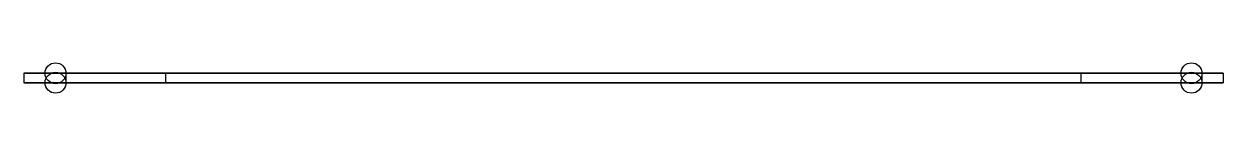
# Model space of a CAD drawing. Header units: millimetres. Extents: x -95 to 95, y -2 to 2.
import ezdxf

# ---------------------------------------------------------------- set-up
doc = ezdxf.new("R2010")
doc.units = ezdxf.units.MM
doc.layers.add('Body', color=7, linetype='CONTINUOUS')

msp = doc.modelspace()

# ---------------------------------------------------------------- linework, layer by layer
at = {"layer": 'Body'}
for p, q in [((-95, 0.75, 41), (-95, -0.75, 41)), ((-95, 0.75, -41), (-95, -0.75, -41)), ((-95, 0.75, 41), (-95, 0.75, -41)), ((-95, 0.75, 41), (-95, -0.75, 41)), ((95, 0.75, 41), (-95, 0.75, 41)), ((-95, 0.75, -41), (-95, -0.75, -41)), ((-95, 0.75, -41), (95, 0.75, -41)), ((-95, 0.75, 41), (-95, 0.75, -41)), ((95, 0.75, 41), (-95, 0.75, 41)), ((-95, 0.75, -41), (95, 0.75, -41)), ((-88.35, 0.75, -30), (-88.35, -0.75, -30)), ((-88.35, 0.75, -30), (-88.35, -0.75, -30)), ((-88.35, 0.75, -10), (-88.35, -0.75, -10)), ((-88.35, 0.75, -10), (-88.35, -0.75, -10)), ((-88.35, 0.75, 10), (-88.35, -0.75, 10)), ((-88.35, 0.75, 10), (-88.35, -0.75, 10)), ((-88.35, 0.75, 30), (-88.35, -0.75, 30)), ((-88.35, 0.75, 30), (-88.35, -0.75, 30)), ((72.5, 0.75, 12.5), (-72.5, 0.75, 12.5)), ((72.5, 0.75, -12.5), (-72.5, 0.75, -12.5)), ((72.5, 0.75, 12.5), (-72.5, 0.75, 12.5)), ((-72.5, -0.75, 12.5), (-72.5, 0.75, 12.5)), ((72.5, 0.75, -12.5), (-72.5, 0.75, -12.5)), ((-72.5, -0.75, -12.5), (-72.5, 0.75, -12.5)), ((-72.5, -0.75, -12.5), (-72.5, 0.75, -12.5)), ((-72.5, -0.75, 12.5), (-72.5, 0.75, 12.5)), ((72.5, -0.75, 12.5), (72.5, 0.75, 12.5)), ((72.5, -0.75, 12.5), (72.5, 0.75, 12.5)), ((72.5, -0.75, -12.5), (72.5, 0.75, -12.5)), ((72.5, -0.75, -12.5), (72.5, 0.75, -12.5)), ((91.65, 0.75, -30), (91.65, -0.75, -30)), ((91.65, 0.75, -30), (91.65, -0.75, -30)), ((91.65, 0.75, -10), (91.65, -0.75, -10)), ((91.65, 0.75, -10), (91.65, -0.75, -10)), ((91.65, 0.75, 10), (91.65, -0.75, 10)), ((91.65, 0.75, 10), (91.65, -0.75, 10)), ((91.65, 0.75, 30), (91.65, -0.75, 30)), ((91.65, 0.75, 30), (91.65, -0.75, 30)), ((95, 0.75, 41), (95, -0.75, 41)), ((95, 0.75, -41), (95, -0.75, -41)), ((95, 0.75, -41), (95, 0.75, 41)), ((95, 0.75, -41), (95, -0.75, -41)), ((95, 0.75, 41), (95, -0.75, 41)), ((95, 0.75, -41), (95, 0.75, 41)), ((-95, -0.75, 41), (-95, -0.75, -41)), ((95, -0.75, 41), (-95, -0.75, 41)), ((-95, -0.75, -41), (95, -0.75, -41)), ((-95, -0.75, 41), (-95, -0.75, -41)), ((95, -0.75, 41), (-95, -0.75, 41)), ((-95, -0.75, -41), (95, -0.75, -41)), ((72.5, -0.75, 12.5), (-72.5, -0.75, 12.5)), ((72.5, -0.75, -12.5), (-72.5, -0.75, -12.5)), ((72.5, -0.75, 12.5), (-72.5, -0.75, 12.5)), ((72.5, -0.75, -12.5), (-72.5, -0.75, -12.5)), ((95, -0.75, -41), (95, -0.75, 41)), ((95, -0.75, -41), (95, -0.75, 41))]:
    msp.add_line(p, q, dxfattribs=at)
for centre in [(-90, 0.75, -30), (-90, 0.75, -10), (-90, 0.75, 10), (-90, 0.75, 30), (-90, 0.75, -30), (-90, 0.75, -10), (-90, 0.75, 10), (-90, 0.75, 30), (90, 0.75, -30), (90, 0.75, -10), (90, 0.75, 10), (90, 0.75, 30), (90, 0.75, -30), (90, 0.75, -10), (90, 0.75, 10), (90, 0.75, 30), (-90, -0.75, -30), (-90, -0.75, -10), (-90, -0.75, 10), (-90, -0.75, 30), (-90, -0.75, -30), (-90, -0.75, -10), (-90, -0.75, 10), (-90, -0.75, 30), (90, -0.75, -30), (90, -0.75, -10), (90, -0.75, 10), (90, -0.75, 30), (90, -0.75, -30), (90, -0.75, -10), (90, -0.75, 10), (90, -0.75, 30)]:
    msp.add_circle(centre, 1.65, dxfattribs=at)
for centre, start, end in [((-72.5, 0.75), 11.0515, -168.9485), ((-72.5, 0.75), 11.0515, -168.9485), ((72.5, 0.75), -1.5982, 168.9485), ((72.5, 0.75), -1.5982, 168.9485), ((-72.5, -0.75), 11.0515, -168.9485), ((-72.5, -0.75), 11.0515, -168.9485), ((72.5, -0.75), -1.5982, 168.9485), ((72.5, -0.75), -1.5982, 168.9485)]:
    msp.add_arc(centre, 0, start, end, dxfattribs=at)

doc.saveas('drawing.dxf')
